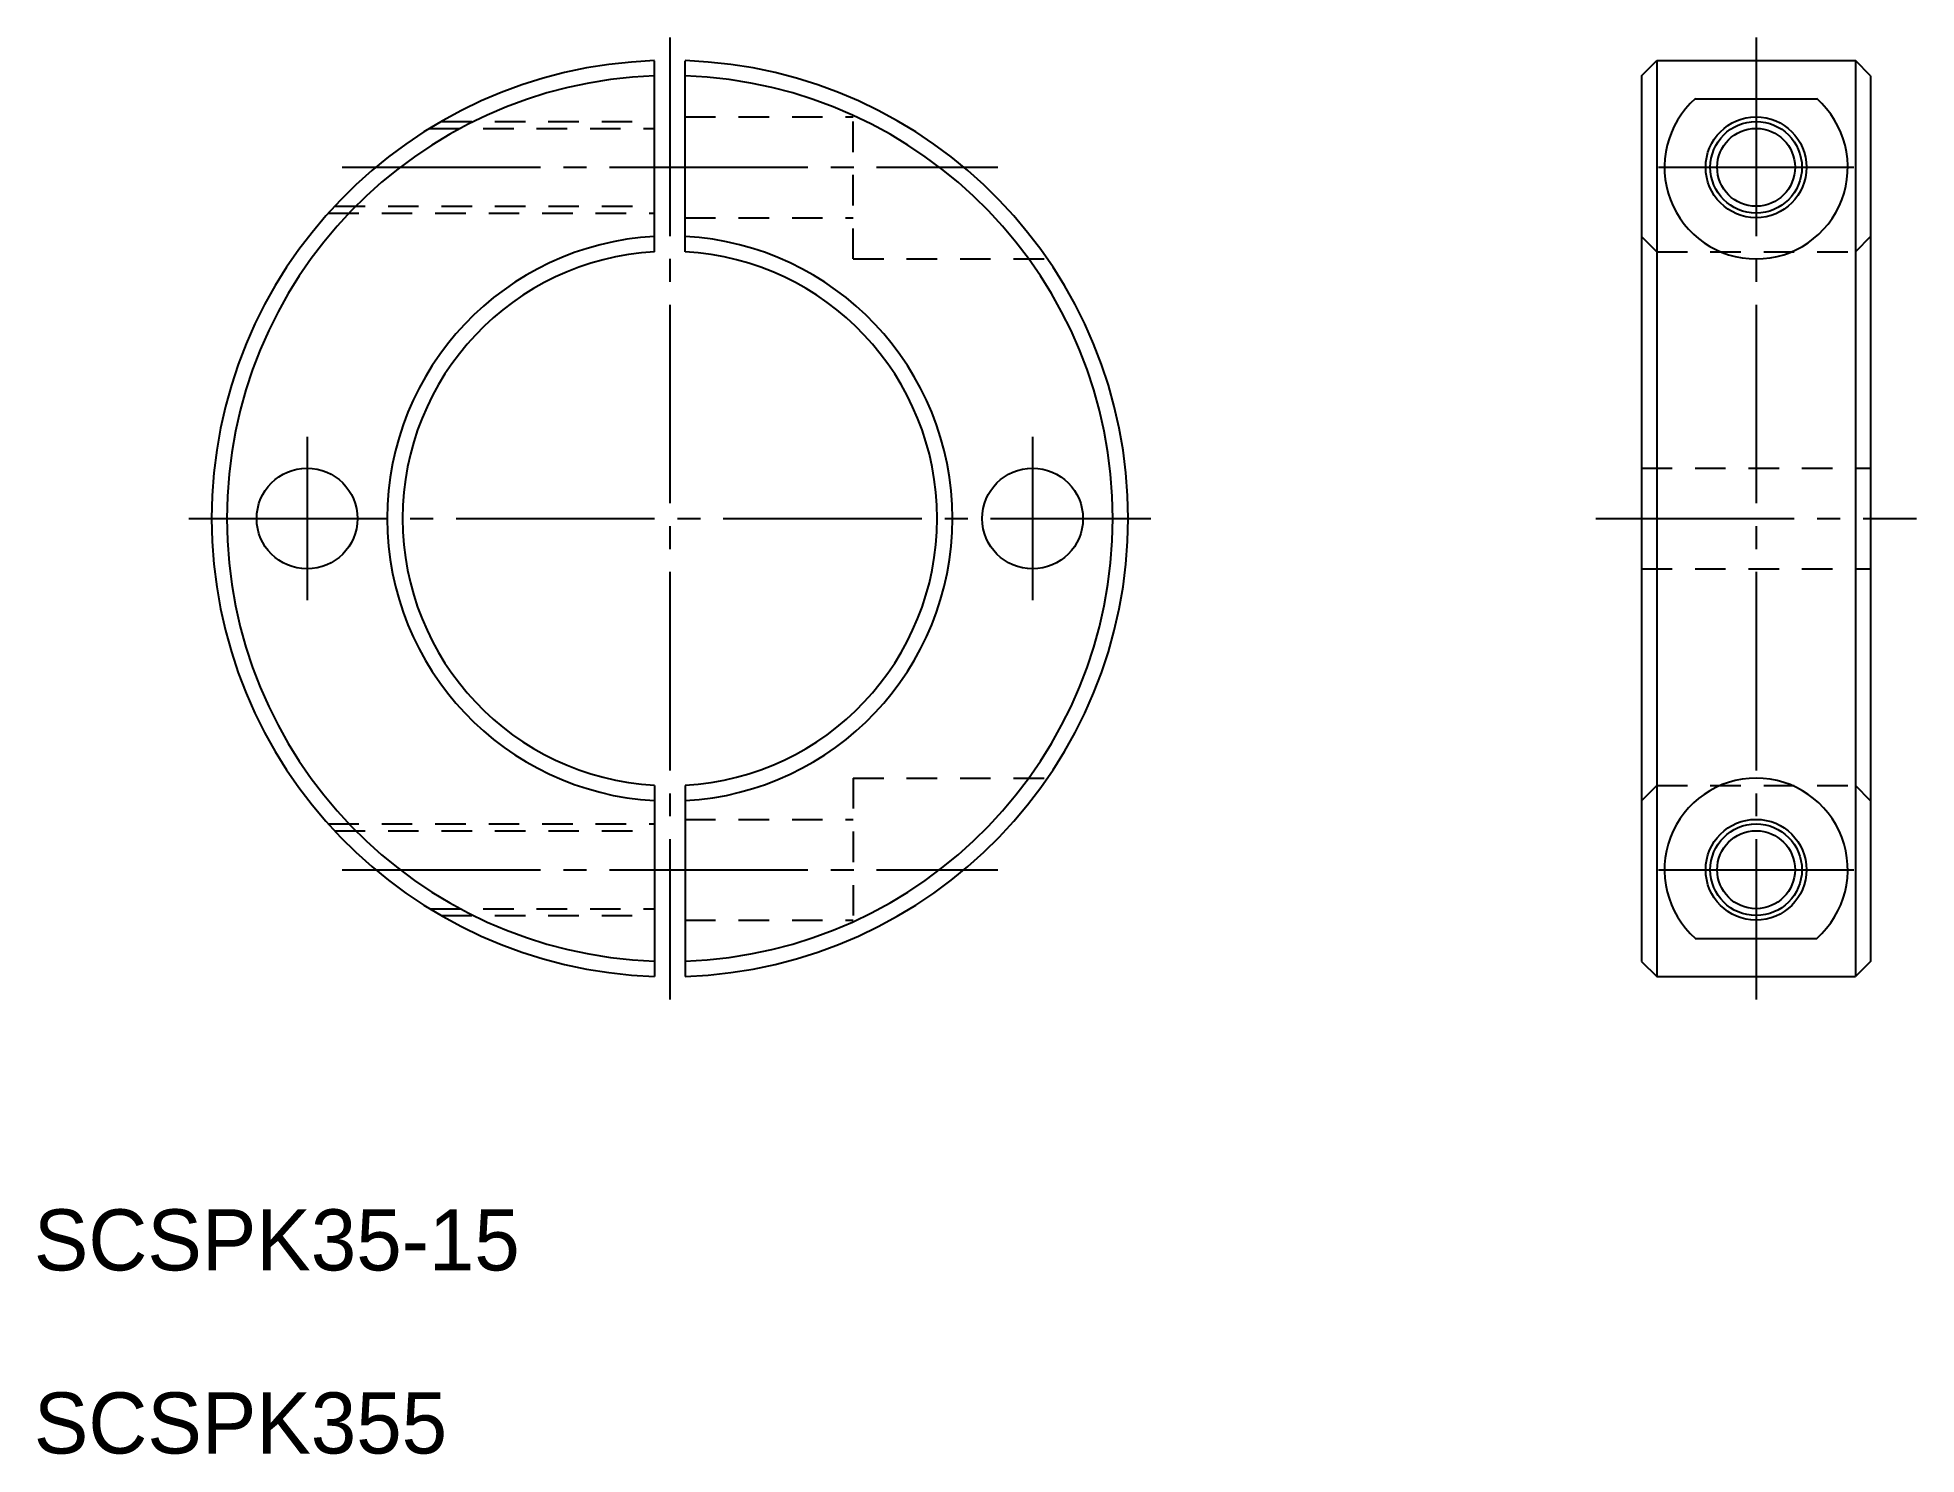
# Model space of a CAD drawing. Extents: x 110 to 233, y 139 to 232.
import ezdxf

# ---------------------------------------------------------------- set-up
doc = ezdxf.new("R2010")
doc.units = 0
doc.linetypes.add('CENTER', pattern=[17.5, 13, -1.5, 1.5, -1.5])
doc.linetypes.add('DASHED', pattern=[3.5, 2, -1.5])
doc.layers.get('0').update_dxf_attribs({"linetype": 'CONTINUOUS'})
doc.layers.add('CENTER', color=1, linetype='CENTER')

msp = doc.modelspace()

# ---------------------------------------------------------------- linework, layer by layer
at = {"color": 7, "linetype": 'CONTINUOUS'}
for p, q in [((150.34, 218.2), (150.34, 230.71)), ((152.34, 218.2), (152.34, 230.71)), ((214.96, 229.73), (215.96, 230.73)), ((215.96, 230.73), (215.96, 170.73)), ((215.96, 230.73), (228.96, 230.73)), ((228.96, 230.73), (228.96, 170.73)), ((229.96, 229.73), (228.96, 230.73)), ((214.96, 229.73), (214.96, 171.73)), ((229.96, 229.73), (229.96, 171.73)), ((218.48, 228.22), (226.43, 228.22)), ((150.34, 183.25), (150.34, 170.74)), ((152.34, 183.25), (152.34, 170.74)), ((218.48, 173.23), (226.43, 173.23)), ((214.96, 171.73), (215.96, 170.73)), ((229.96, 171.73), (228.96, 170.73)), ((215.96, 170.73), (228.96, 170.73))]:
    msp.add_line(p, q, dxfattribs=at)
at = {"color": 3, "linetype": 'DASHED'}
for p, q in [((163.34, 217.73), (163.34, 228.22)), ((136.38, 226.73), (150.34, 226.73)), ((152.34, 227.03), (163.34, 227.03)), ((135.62, 226.28), (150.34, 226.28)), ((128.98, 220.73), (150.34, 220.73)), ((129.39, 221.18), (150.34, 221.18)), ((152.34, 220.43), (163.34, 220.43)), ((215.96, 218.2), (214.96, 219.2)), ((229.96, 219.2), (228.96, 218.2)), ((215.96, 218.2), (228.96, 218.2)), ((163.34, 217.73), (176.06, 217.73)), ((214.96, 204.03), (229.96, 204.03)), ((214.96, 197.43), (229.96, 197.43)), ((163.34, 183.73), (176.06, 183.73)), ((163.34, 183.73), (163.34, 173.23)), ((215.96, 183.25), (214.96, 182.25)), ((215.96, 183.25), (228.96, 183.25)), ((229.96, 182.25), (228.96, 183.25)), ((152.34, 181.03), (163.34, 181.03)), ((128.98, 180.73), (150.34, 180.73)), ((129.39, 180.28), (150.34, 180.28)), ((135.62, 175.18), (150.34, 175.18)), ((136.38, 174.73), (150.34, 174.73)), ((152.34, 174.43), (163.34, 174.43))]:
    msp.add_line(p, q, dxfattribs=at)
for p, q in [((214.96, 215.23), (214.96, 215.23)), ((214.96, 200.73), (214.96, 200.73))]:
    msp.add_line(p, q)
at = {"color": 7, "linetype": 'CONTINUOUS'}
for centre in [(222.46, 223.73), (222.46, 177.73)]:
    msp.add_circle(centre, 3.3, dxfattribs=at)
at = {"color": 3, "linetype": 'CONTINUOUS'}
for centre in [(222.46, 223.73), (222.46, 177.73)]:
    msp.add_circle(centre, 3, dxfattribs=at)
for centre, radius in [((222.46, 223.73), 2.55), ((127.59, 200.73), 3.3), ((175.09, 200.73), 3.3), ((222.46, 177.73), 2.55)]:
    msp.add_circle(centre, radius)
at = {"color": 7, "linetype": 'CONTINUOUS'}
for centre, radius, start, end in [((151.34, 200.73), 30, 91.9102, 268.0898), ((151.34, 200.73), 30, 271.9102, 88.0898), ((151.34, 200.73), 29, 91.9761, 268.0239), ((151.34, 200.73), 29, 271.9761, 88.0239), ((222.46, 223.73), 6, 131.4752, 48.5248), ((151.34, 200.73), 18.5, 93.0986, 266.9014), ((151.34, 200.73), 18.5, 273.0986, 86.9014), ((151.34, 200.73), 17.5, 93.2758, 266.7242), ((151.34, 200.73), 17.5, 273.2758, 86.7242), ((222.46, 177.73), 6, 311.4752, 228.5248)]:
    msp.add_arc(centre, radius, start, end, dxfattribs=at)
at = {"layer": 'CENTER', "color": 1, "linetype": 'CENTER'}
for p, q in [((151.34, 232.23), (151.34, 169.23)), ((222.46, 232.23), (222.46, 169.23)), ((129.88, 223.73), (172.81, 223.73)), ((216.06, 223.73), (228.86, 223.73)), ((127.59, 206.07), (127.59, 195.38)), ((175.09, 206.07), (175.09, 195.38)), ((119.84, 200.73), (182.84, 200.73)), ((211.96, 200.73), (232.96, 200.73)), ((129.88, 177.73), (172.81, 177.73)), ((216.06, 177.73), (228.86, 177.73))]:
    msp.add_line(p, q, dxfattribs=at)

# ---------------------------------------------------------------- texts
for s, p in [('SCSPK35-15', (109.7, 151.49)), ('SCSPK355', (109.7, 139.5))]:
    msp.add_text(s, height=4).set_placement(p)

doc.saveas('drawing.dxf')
